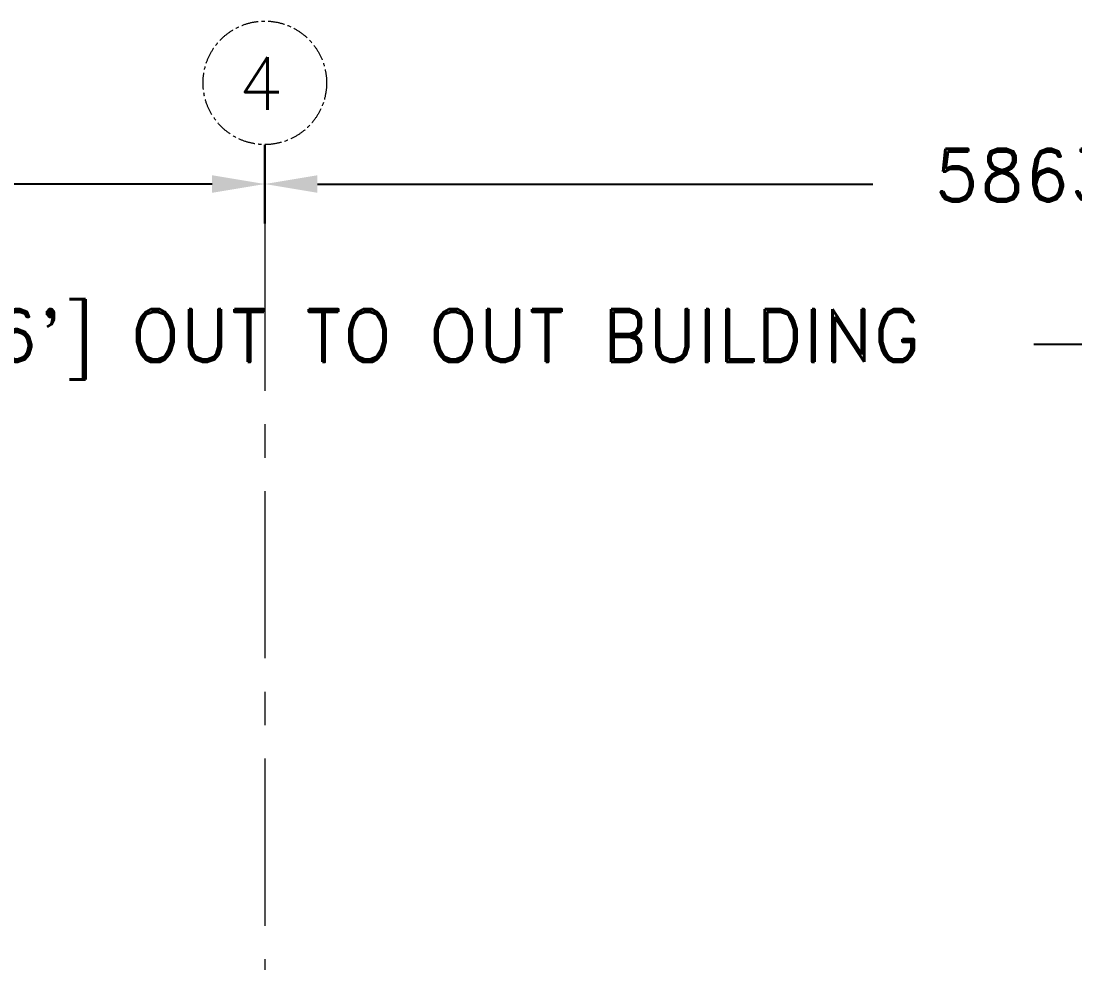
# Model space of a CAD drawing. Header units: millimetres. Extents: x 5227 to 261376, y 53707 to 123566.
# Drawn here: x 109568 to 112569, y 114078 to 116760 of the extents above; entities that cross this region are included whole.
import ezdxf

# ---------------------------------------------------------------- set-up
doc = ezdxf.new("R2010")
doc.units = ezdxf.units.MM
doc.header["$PDMODE"] = 35
doc.header["$PDSIZE"] = -10
doc.linetypes.add('CENTERX2', pattern=[101.6, 63.5, -12.7, 12.7, -12.7])
doc.layers.get('0').update_dxf_attribs({"lineweight": 0})
doc.layers.get('Defpoints').update_dxf_attribs({"lineweight": 0})
for name, color, linetype, lineweight in [('PV_DIMENTION_SECOND_ROMANS', 7, 'Continuous', 0), ('PV_EXTRA_LINE', 252, 'Continuous', 0), ('PV_GRID MARKING', 252, 'Continuous', 0), ('PV_TEXT_ROMANS', 7, 'Continuous', 0)]:
    doc.layers.add(name, color=color, linetype=linetype, lineweight=lineweight)
doc.layers.add('PV_GRID_LINE', color=252, linetype='CENTERX2', lineweight=0, transparency=0.5)
doc.styles.add('PV_ROMAND', font='romand.shx')
doc.styles.add('PV_ROMANS', font='romans.shx')
doc.dimstyles.new('PV_1-75_MM_FOOT', dxfattribs={"dimscale": 75, "dimtxt": 2, "dimasz": 2, "dimexe": 1, "dimexo": 0.625, "dimtad": 0, "dimdec": 0, "dimdsep": 46, "dimtxsty": 'PV_ROMAND', "dimcen": 2.5, "dimadec": 0, "dimazin": 0, "dimtfac": 1, "dimtdec": 0, "dimtmove": 1, "dimatfit": 2, "dimfxl": 1, "dimfxlon": 1, "dimarcsym": 0})

# ---------------------------------------------------------------- blocks, each defined once
blk = doc.blocks.new('*U566')
at = {"color": 7}
blk.add_circle((0, 234.5), 234.5, dxfattribs=at)
at = {"layer": 'PV_EXTRA_LINE', "linetype": 'CENTERX2', "ltscale": 10}
blk.add_line((0, -299.9), (0, -34226.8), dxfattribs=at)
at = {"layer": 'PV_GRID MARKING', "color": 7, "const_width": 10}
blk.add_lwpolyline([(0, 0), (0, -299.9)], dxfattribs=at)
at = {"layer": 'PV_TEXT_ROMANS', "color": 7, "style": 'PV_ROMANS'}
blk.add_attdef('1', (-101.5, 132.4), '', height=200, dxfattribs=at)
blk = doc.blocks.new('*D334')
at = {"layer": 'Defpoints', "color": 0, "transparency": 16777216}
for p in [(110262.3, 116296.2), (104999, 116183.7), (110262.3, 116183.7)]:
    blk.add_point(p, dxfattribs=at)
at = {"layer": 'PV_DIMENTION_SECOND_ROMANS', "color": 0, "lineweight": -2, "transparency": 16777216}
for p, q in [((104999, 116230.6), (104999, 116371.2)), ((110262.3, 116230.6), (110262.3, 116371.2)), ((105149, 116296.2), (106430.2, 116296.2)), ((110112.3, 116296.2), (108831.1, 116296.2))]:
    blk.add_line(p, q, dxfattribs=at)
at = {"layer": 'PV_DIMENTION_SECOND_ROMANS', "color": 0, "transparency": 16777216}
for points in [[(105149, 116321.2), (105149, 116271.2), (104999, 116296.2)], [(110112.3, 116271.2), (110112.3, 116321.2), (110262.3, 116296.2)]]:
    blk.add_solid(points, dxfattribs=at)
at = {"layer": 'PV_DIMENTION_SECOND_ROMANS', "color": 0, "transparency": 16777216, "insert": (107630.7, 116296.2), "char_height": 150, "attachment_point": 5, "style": 'PV_ROMAND'}
blk.add_mtext('5263 [17\'-3"] C/C', dxfattribs=at)
blk = doc.blocks.new('*D335')
at = {"layer": 'Defpoints', "color": 0, "transparency": 16777216}
for p in [(116125.7, 116296.2), (110262.3, 116183.7), (116125.7, 116183.7)]:
    blk.add_point(p, dxfattribs=at)
at = {"layer": 'PV_DIMENTION_SECOND_ROMANS', "color": 0, "lineweight": -2, "transparency": 16777216}
for p, q in [((110262.3, 116230.6), (110262.3, 116371.2)), ((116125.7, 116230.6), (116125.7, 116371.2)), ((110412.3, 116296.2), (111993.6, 116296.2)), ((115975.7, 116296.2), (114394.5, 116296.2))]:
    blk.add_line(p, q, dxfattribs=at)
at = {"layer": 'PV_DIMENTION_SECOND_ROMANS', "color": 0, "transparency": 16777216}
for points in [[(110412.3, 116321.2), (110412.3, 116271.2), (110262.3, 116296.2)], [(115975.7, 116271.2), (115975.7, 116321.2), (116125.7, 116296.2)]]:
    blk.add_solid(points, dxfattribs=at)
at = {"layer": 'PV_DIMENTION_SECOND_ROMANS', "color": 0, "transparency": 16777216, "insert": (113194, 116296.2), "char_height": 150, "attachment_point": 5, "style": 'PV_ROMAND'}
blk.add_mtext('5863 [19\'-3"] C/C', dxfattribs=at)
blk = doc.blocks.new('*D338')
at = {"layer": 'Defpoints', "color": 0, "transparency": 16777216}
for p in [(126412.3, 115839.7), (94112.3, 112688.5), (126412.3, 112688.5)]:
    blk.add_point(p, dxfattribs=at)
at = {"layer": 'PV_DIMENTION_SECOND_ROMANS', "color": 0, "lineweight": -2, "transparency": 16777216}
for p, q in [((94112.3, 115764.7), (94112.3, 115914.7)), ((126412.3, 115764.7), (126412.3, 115914.7)), ((94262.3, 115839.7), (108072.6, 115839.7)), ((126262.3, 115839.7), (112452.1, 115839.7))]:
    blk.add_line(p, q, dxfattribs=at)
at = {"layer": 'PV_DIMENTION_SECOND_ROMANS', "color": 0, "transparency": 16777216}
for points in [[(94262.3, 115864.7), (94262.3, 115814.7), (94112.3, 115839.7)], [(126262.3, 115814.7), (126262.3, 115864.7), (126412.3, 115839.7)]]:
    blk.add_solid(points, dxfattribs=at)
at = {"layer": 'PV_DIMENTION_SECOND_ROMANS', "color": 0, "transparency": 16777216, "insert": (110262.3, 115839.7), "char_height": 150, "attachment_point": 5, "style": 'PV_ROMAND'}
blk.add_mtext("32300 [106'] OUT TO OUT BUILDING", dxfattribs=at)

msp = doc.modelspace()

# ---------------------------------------------------------------- block references
at = {"layer": 'PV_GRID_LINE', "linetype": 'ByBlock', "lineweight": 0, "xscale": 0.75, "yscale": 0.75, "zscale": 0.75}
msp.add_blockref('*U566', (110262.3, 116408.6), dxfattribs=at).add_auto_attribs({'1': '4'})

# ---------------------------------------------------------------- dimensions: what is measured, and where the dimension line sits
at = {"layer": 'PV_DIMENTION_SECOND_ROMANS'}
for base, p1, p2, text, picture, middle in [((110262.3, 116296.2), (104999, 116183.7), (110262.3, 116183.7), '<> C/C', '*D334', (107630.7, 116296.2)), ((116125.7, 116296.2), (110262.3, 116183.7), (116125.7, 116183.7), '<> C/C', '*D335', (113194, 116296.2)), ((126412.3, 115839.7), (94112.3, 112688.5), (126412.3, 112688.5), '<> OUT TO OUT BUILDING', '*D338', (110262.3, 115839.7))]:
    dim = msp.add_linear_dim(base=base, p1=p1, p2=p2, text=text, dimstyle='PV_1-75_MM_FOOT', override={"dimtxsty": 'PV_ROMAND'}, dxfattribs=at)
    dim.commit()
    dim.dimension.update_dxf_attribs({"geometry": picture, "text_midpoint": middle})

doc.saveas('drawing.dxf')
